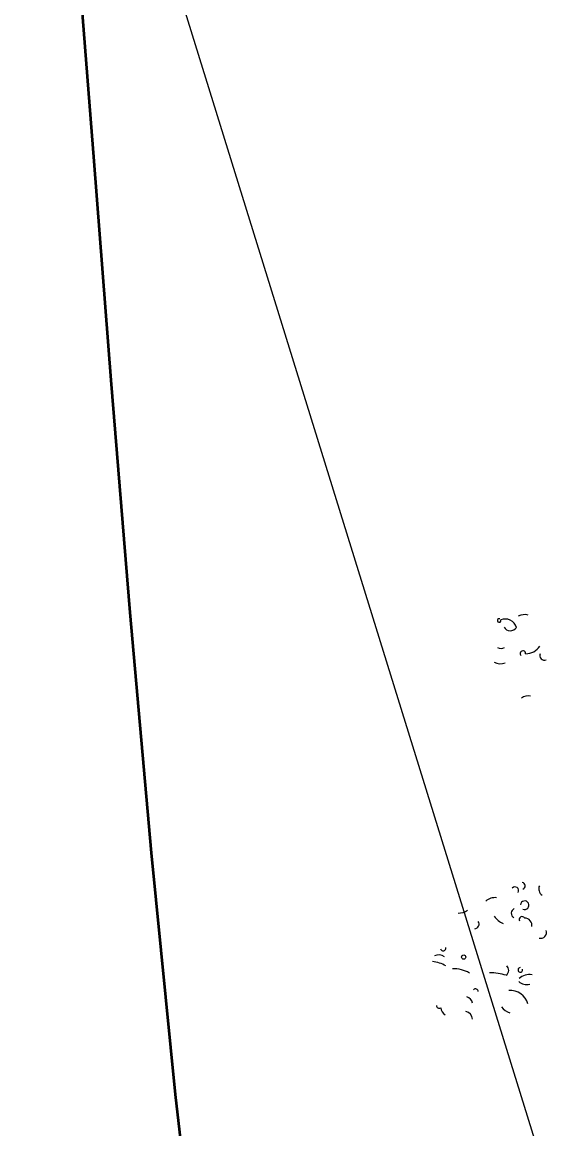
# Model space of a CAD drawing. Header units: millimetres. Extents: x 563604 to 809435, y 2337 to 1331933.
# Drawn here: x 737328 to 738560, y 1243788 to 1246382 of the extents above; entities that cross this region are included whole.
import ezdxf

# ---------------------------------------------------------------- set-up
doc = ezdxf.new("R2010")
doc.units = ezdxf.units.MM
for name, color, linetype, lineweight in [('A-ANNO-DIMS', 211, 'Continuous', 9), ('A-ANNO-DIMS-340', 211, 'Continuous', 9), ('DM CAI-1', 9, 'Continuous', 35), ('ks_caytram-1', 253, 'Continuous', 9), ('MUONG DAT-1', 253, 'Continuous', 9), ('NCV_TKCS_HIEN TRANG_251226_dwg-1', 253, 'Continuous', 9)]:
    doc.layers.add(name, color=color, linetype=linetype, lineweight=lineweight)
doc.styles.add('Arial_2', font='arial_0.ttf', dxfattribs={"width": 0.9, "height": 1360})
doc.dimstyles.new('1_Dim_chi_tiet_khu_đất_1', dxfattribs={"dimscale": 304.8, "dimtxt": 1387.552784, "dimasz": 1.338583, "dimexe": 1.115486, "dimexo": 0.0625, "dimgap": 0.111549, "dimtad": 1, "dimdec": 0, "dimrnd": 5, "dimzin": 0, "dimdsep": 46, "dimtxsty": 'Arial_2', "dimblk1": 'OBLIQUE', "dimblk2": 'OBLIQUE', "dimsah": 1, "dimcen": 0.09, "dimdle": 1.115486, "dimazin": 0, "dimtfac": 1, "dimtdec": 4, "dimtix": 1, "dimtmove": 0, "dimatfit": 3, "dimfxl": 3.346457, "dimfxlon": 1, "dimtvp": 1, "dimtolj": 1, "dimtzin": 0, "dimarcsym": 2})

# ---------------------------------------------------------------- blocks, each defined once
blk = doc.blocks.new('NCV_TKCS_HIEN TRANG_251226_dwg_CX-2645538-TỔNG THỂ_HIỆN TRẠNG KHU ĐẤT')
at = {"layer": 'ks_caytram-1'}
blk.add_circle((723047.7, 1294046.5), 5.04, dxfattribs=at)
for centre, radius, start, end in [((723130.8, 1294835.3), 4.09, 67.8491, 22.4211), ((723145.3, 1294811.8), 27.2, 15.4551, 113.0828), ((723190.6, 1294816.1), 33.2, 74.7771, 116.3763), ((723157.3, 1294828.1), 16.8, 208.2381, 327.6251), ((723135.3, 1294786.1), 16.4, 239.3721, 300.8981), ((723186.6, 1294758.2), 6.29, 355.0201, 233.1781), ((723193.8, 1294796.1), 38.4, 268.6031, 327.8121), ((723237, 1294753.1), 10.6, 154.2331, 291.4561), ((723133.2, 1294764.8), 30.7, 242.9291, 292.3641), ((723199.3, 1294629.5), 29.2, 80.2231, 123.8259), ((723168, 1294202.5), 8.42, 328.8661, 137.667), ((723183.9, 1294213.6), 8.06, 287.853, 80.59), ((723241.8, 1294206.6), 17.9, 156.1311, 237.5361), ((723122.2, 1294149), 36.8, 85.6917, 128.4329), ((723171.2, 1294149.2), 11.9, 114.0641, 240.1791), ((723190.8, 1294168.1), 10, 244.2441, 174.139), ((723036.9, 1294182.4), 32.8, 265.9801, 307.6891), ((723153.4, 1294163.5), 40.1, 212.1521, 251.5391), ((723184.9, 1294134.3), 7, 30.6711, 206.8211), ((723190.8, 1294120.6), 17.2, 350.541, 89.3386), ((723073.4, 1294123.4), 10.4, 271.9771, 38.2601), ((723228.3, 1294104.3), 13.8, 254.1601, 19.8051), ((722999.6, 1294067.6), 6.37, 195.3891, 15.3891), ((722969.3, 1293965.2), 70.7, 58.882, 85.7499), ((722988.9, 1294029.2), 22.3, 52.8341, 116.5544), ((723022.9, 1293938.6), 80.5, 61.1891, 91.0094), ((723112.7, 1293896.3), 113, 71.9441, 92.0654), ((723138.3, 1294015.4), 15, 309.0671, 45.4771), ((723180.6, 1294016.3), 5.45, 95.8731, 22.4671), ((723202, 1293970.2), 35.3, 80.1972, 133.0819), ((723195.8, 1294009.6), 27.8, 226.9971, 284.0321), ((723050, 1293935), 18.9, 11.414, 74.273), ((723075.3, 1293965.3), 6.6, 2.6141, 134.0528), ((723157.2, 1293925.7), 42.5, 15.2071, 95.0795), ((722990.5, 1293933.3), 6.76, 182.7541, 299.4031), ((723021.8, 1293932.9), 28.5, 191.0541, 231.1441), ((723171.7, 1293956.2), 43.7, 216.8541, 248.6031), ((723049.1, 1293899.4), 19.6, 4.085, 78.555)]:
    blk.add_arc(centre, radius, start, end, dxfattribs=at)
blk = doc.blocks.new('NCV_TKCS_HIEN TRANG_251226_dwg-1595164-TỔNG THỂ_HIỆN TRẠNG KHU ĐẤT')
at = {"layer": 'DM CAI-1', "flags": 128}
blk.add_lwpolyline([(739142.2, 1239047.4), (738961.1, 1239332), (738788, 1239631.7), (738627, 1239945.4), (738478.4, 1240275.5), (738341.8, 1240625.2), (738216.8, 1240997.7), (738103.1, 1241396.2), (738000.2, 1241823.9), (737907.8, 1242284.1), (737825.5, 1242779.8), (737752.7, 1243311.5), (737688.5, 1243867.9), (737631.9, 1244434.7), (737581.9, 1244997.8), (737537.4, 1245543), (737497.5, 1246056.2), (737460.9, 1246523.1), (737426.8, 1246929.5), (737394.1, 1247265.6), (737361.5, 1247538.3), (737327.9, 1247758.8)], dxfattribs=at)
at = {"layer": 'MUONG DAT-1', "flags": 128}
blk.add_lwpolyline([(752286.9, 1199548), (747733.3, 1213433.3), (740799, 1236446.8), (737239.8, 1247927.9), (731715.3, 1265616), (728295.2, 1276774.1), (725536.1, 1284652.1), (720895.6, 1301124.3), (717081.2, 1300936.3), (710093.2, 1307531.3), (707990.2, 1306468.1), (691820.2, 1300720.9), (687515.8, 1297110), (687945.7, 1294643.5), (696311.8, 1277455.4), (695625.2, 1272682.1)], dxfattribs=at)
blk.add_blockref('NCV_TKCS_HIEN TRANG_251226_dwg_CX-2645538-TỔNG THỂ_HIỆN TRẠNG KHU ĐẤT', (15316.7, -49856.1))
blk = doc.blocks.new('DIMBLOCK1-TỔNG THỂ_HIỆN TRẠNG KHU ĐẤT')
at = {"layer": 'A-ANNO-DIMS-340'}
for p, q in [((741408.5, 1206190.7), (721160, 1273417.7)), ((720281.4, 1272798), (721583.6, 1273190.2)), ((721258.1, 1273092.1), (720281.4, 1272798)), ((740333.8, 1206222.1), (741636, 1206614.3)), ((741310.4, 1206516.3), (740333.8, 1206222.1))]:
    blk.add_line(p, q, dxfattribs=at)
at = {"layer": 'A-ANNO-DIMS-340', "lineweight": 25}
for p, q in [((721258.1, 1273092.1), (721003.9, 1273228.6)), ((721258.1, 1273092.1), (721512.3, 1272955.6)), ((741310.4, 1206516.3), (741056.3, 1206652.8)), ((741310.4, 1206516.3), (741564.6, 1206379.8))]:
    blk.add_line(p, q, dxfattribs=at)
at = {"layer": 'A-ANNO-DIMS-340', "color": 0, "insert": (732330.2, 1242571.6), "char_height": 1360, "width": 5635.599, "attachment_point": 1, "rotation": 286.7621, "line_spacing_factor": 0.941778, "style": 'Arial_2'}
blk.add_mtext('69530', dxfattribs=at)
blk = doc.blocks.new('_Oblique')
at = {"color": 0, "linetype": 'ByBlock', "lineweight": -2}
blk.add_line((-0.5, -0.5), (0.5, 0.5), dxfattribs=at)

msp = doc.modelspace()

# ---------------------------------------------------------------- block references
at = {"layer": 'NCV_TKCS_HIEN TRANG_251226_dwg-1'}
msp.add_blockref('NCV_TKCS_HIEN TRANG_251226_dwg-1595164-TỔNG THỂ_HIỆN TRẠNG KHU ĐẤT', (0, 0), dxfattribs=at)

# ---------------------------------------------------------------- dimensions: what is measured, and where the dimension line sits
at = {"layer": 'A-ANNO-DIMS'}
dim = msp.add_linear_dim(base=(721258.1, 1273092.1), p1=(740333.8, 1206222.1), p2=(720281.4, 1272798), angle=286.7621, dimstyle='1_Dim_chi_tiet_khu_đất_1', override={"dimpost": '<>', "dimfxl": 69530.142663}, dxfattribs=at)
dim.commit()
dim.dimension.update_dxf_attribs({"geometry": 'DIMBLOCK1-TỔNG THỂ_HIỆN TRẠNG KHU ĐẤT', "text_midpoint": (731982.1, 1240014.4)})

doc.saveas('drawing.dxf')
